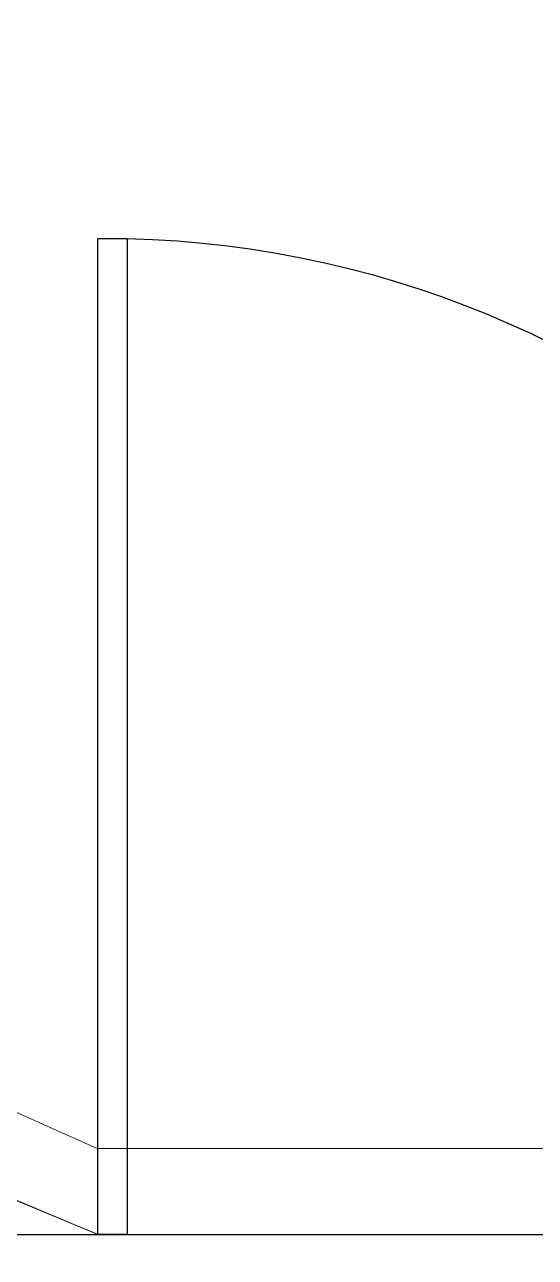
# Model space of a CAD drawing. Header units: millimetres. Extents: x 1993 to 4093, y 1262 to 2017.
# Drawn here: x 3781.98 to 3799.99, y 1590.32 to 1633.84 of the extents above; entities that cross this region are included whole.
import ezdxf

# ---------------------------------------------------------------- set-up
doc = ezdxf.new("R2010")
doc.units = ezdxf.units.MM
for name, color, linetype, lineweight in [('DOOR GLASS FRAMELESS 2', 142, 'Continuous', 25), ('FLR CARPET 1', 254, 'Continuous', 15), ('FLR CARPET GRASS', 54, 'Continuous', 15), ('Partition_Glass', 142, 'Continuous', 9), ('PASSAGE', 251, 'Continuous', 25)]:
    doc.layers.add(name, color=color, linetype=linetype, lineweight=lineweight)
doc.layers.add('PLANNER', color=3, linetype='Continuous')

# ---------------------------------------------------------------- blocks, each defined once
blk = doc.blocks.new('Door_Glass')
at = {"layer": 'DOOR GLASS FRAMELESS 2'}
blk.add_lwpolyline([(35.158, 1.034), (0, 1.034), (0, 0), (35.158, 0)], close=True, dxfattribs=at)
blk.add_arc((-0.311, 0.177), 35.479, 1.3835, 89.4973, dxfattribs=at)
blk = doc.blocks.new('MANAGER CABIN 02')
at = {"layer": 'PLANNER', "ltscale": 25}
blk.add_lwpolyline([(97832.376, 8762.75), (97964.859, 8762.75), (97964.859, 8645.786), (97832.376, 8645.786)], close=True, dxfattribs=at)

msp = doc.modelspace()

# ---------------------------------------------------------------- linework, layer by layer
at = {"layer": 'FLR CARPET 1', "ltscale": 25}
msp.add_lwpolyline([(3876.697, 1708.088), (3747.213, 1708.088), (3747.18, 1634.067), (3744.214, 1634.067), (3746.036, 1628.825), (3748.291, 1623.755), (3750.964, 1618.891), (3754.035, 1614.269), (3757.483, 1609.92), (3761.283, 1605.876), (3765.409, 1602.165), (3769.832, 1598.812), (3774.52, 1595.843), (3779.441, 1593.277), (3784.559, 1591.132), (3876.697, 1591.139)], close=True, dxfattribs=at)
at = {"layer": 'FLR CARPET GRASS'}
msp.add_lwpolyline([(3715.761, 1591.112), (3784.604, 1591.114), (3779.43, 1593.26), (3774.499, 1595.814), (3769.801, 1598.775), (3765.371, 1602.123), (3761.24, 1605.834), (3757.437, 1609.881), (3753.99, 1614.234)], dxfattribs=at)
at = {"layer": 'Partition_Glass', "ltscale": 25}
msp.add_lwpolyline([(3753.651, 1620.129), (3756.514, 1615.874), (3759.707, 1611.861), (3763.211, 1608.115), (3767.002, 1604.661), (3771.056, 1601.52), (3775.349, 1598.713), (3779.851, 1596.257), (3784.535, 1594.167), (3876.656, 1594.167), (3876.697, 1591.134), (3784.559, 1591.132), (3779.43, 1593.26), (3774.499, 1595.814), (3769.801, 1598.775), (3765.371, 1602.123), (3761.24, 1605.834), (3757.437, 1609.881), (3753.99, 1614.234)], dxfattribs=at)
at = {"layer": 'PASSAGE'}
msp.add_lwpolyline([(3550.562, 1543.138), (3905.374, 1543.138), (3929.024, 1539.466), (3952.274, 1533.781), (3974.951, 1526.127), (3996.889, 1516.559), (4017.927, 1505.147), (4037.911, 1491.975), (4056.693, 1477.141), (4056.693, 1591.123), (3273.776, 1591.097)], dxfattribs=at)

# ---------------------------------------------------------------- block references
at = {"layer": 'DOOR GLASS FRAMELESS 2', "xscale": -1, "rotation": 270}
msp.add_blockref('Door_Glass', (3784.559, 1591.134), dxfattribs=at)
at = {"layer": 'PLANNER'}
msp.add_blockref('MANAGER CABIN 02', (-94086.662, -7054.663), dxfattribs=at)

doc.saveas('drawing.dxf')
